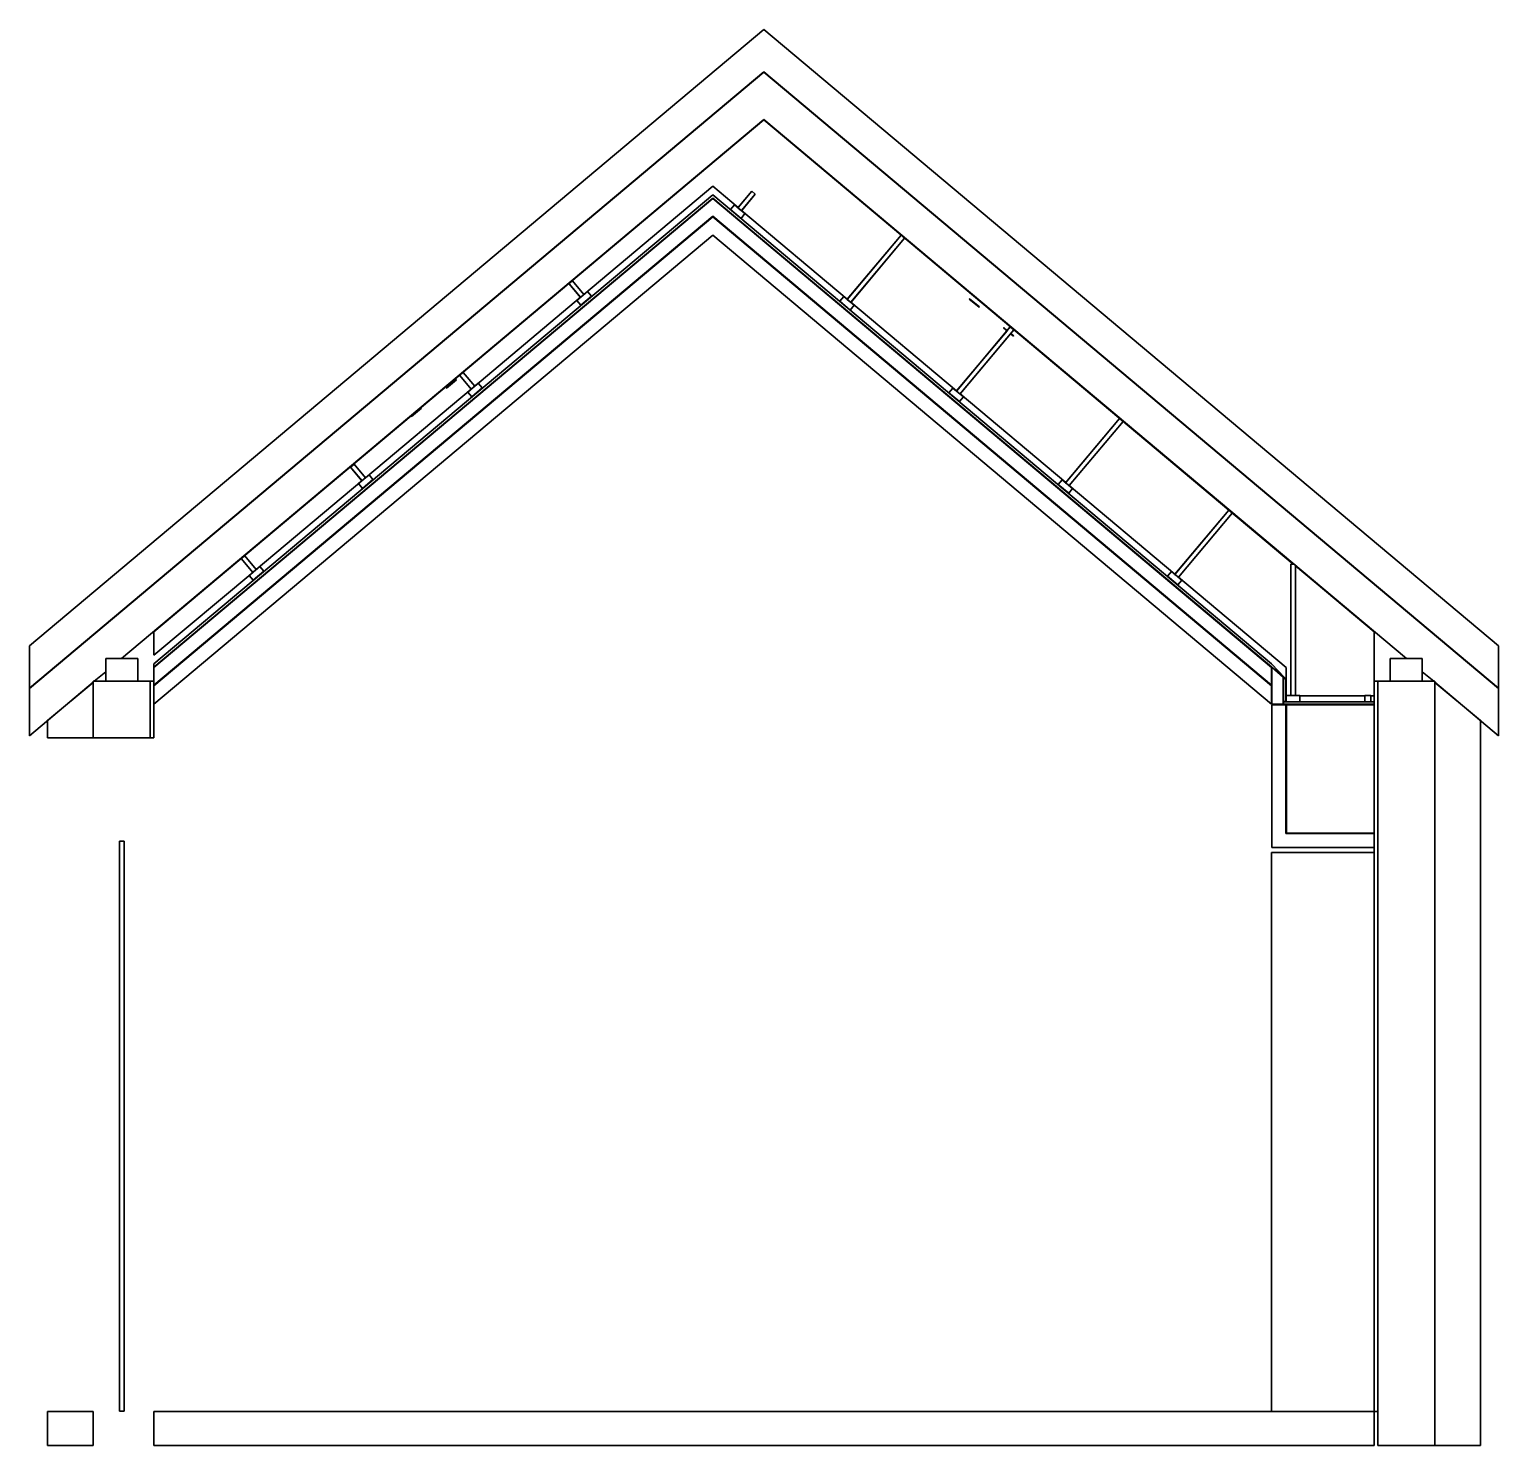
# Model space of a CAD drawing. Header units: millimetres. Extents: x -545 to 5895, y -150 to 6058.
import ezdxf

# ---------------------------------------------------------------- set-up
doc = ezdxf.new("R2010")
doc.units = ezdxf.units.MM
for name, color, linetype, lineweight in [('eps', 3, 'Continuous', 35), ('floor', 2, 'Continuous', 35), ('furniture', 2, 'Continuous', 35), ('glazing', 4, 'Continuous', 35), ('masonry', 1, 'Continuous', 35), ('plaster', 2, 'Continuous', 35), ('plenum_wool', 3, 'Continuous', 35), ('racking_strap', 4, 'Continuous', 35), ('rafters', 2, 'Continuous', 35), ('roofing', 1, 'Continuous', 35), ('slope_cd', 4, 'Continuous', 35), ('slope_gkf', 4, 'Continuous', 35), ('slope_naturheld_140', 5, 'Continuous', 35), ('slope_naturheld_flex_50', 3, 'Continuous', 35), ('slope_nonius', 4, 'Continuous', 35), ('soffit_cd', 4, 'Continuous', 35), ('soffit_gkf', 4, 'Continuous', 35), ('soffit_naturheld_140', 5, 'Continuous', 35), ('soffit_naturheld_flex_50', 3, 'Continuous', 35), ('soffit_nonius', 4, 'Continuous', 35), ('wall_plate', 2, 'Continuous', 35)]:
    doc.layers.add(name, color=color, linetype=linetype, lineweight=lineweight)

msp = doc.modelspace()

# ---------------------------------------------------------------- linework, layer by layer
at = {"layer": 'eps'}
for p, q in [((-266, 3195.3), (-465, 3028.3)), ((-266, 2953), (-266, 3195.3)), ((5815, 3028.3), (5616, 3195.3)), ((5616, 3195.3), (5616, -150)), ((-465, 3028.3), (-465, 2953)), ((5815, -150), (5815, 3028.3)), ((-465, 2953), (-266, 2953)), ((-266, -1), (-465, -1)), ((-465, -1), (-465, -150)), ((-266, -150), (-266, -1)), ((-465, -150), (-266, -150)), ((5616, -150), (5815, -150))]:
    msp.add_line(p, q, dxfattribs=at)
at = {"layer": 'floor'}
for p, q in [((5349, 0), (1, 0)), ((1, 0), (1, -150)), ((5349, -150), (5349, 0)), ((1, -150), (5349, -150))]:
    msp.add_line(p, q, dxfattribs=at)
at = {"layer": 'furniture'}
for p, q in [((5349, 2450), (4900, 2450)), ((4900, 2450), (4900, 0)), ((5349, 0), (5349, 2450)), ((4900, 0), (5349, 0))]:
    msp.add_line(p, q, dxfattribs=at)
at = {"layer": 'glazing'}
for p, q in [((-130, 2500), (-150, 2500)), ((-150, 2500), (-150, 1)), ((-130, 1), (-130, 2500)), ((-150, 1), (-130, 1))]:
    msp.add_line(p, q, dxfattribs=at)
at = {"layer": 'masonry'}
for p, q in [((-16, 3200), (-265, 3200)), ((-265, 3200), (-265, 2953)), ((-16, 2953), (-16, 3200)), ((5615, 3200), (5366, 3200)), ((5366, 3200), (5366, -150)), ((5615, -150), (5615, 3200)), ((-265, 2953), (-16, 2953)), ((5366, -150), (5615, -150))]:
    msp.add_line(p, q, dxfattribs=at)
at = {"layer": 'plaster'}
for p, q in [((0, 3200), (-15, 3200)), ((-15, 3200), (-15, 2953)), ((0, 2953), (0, 3200)), ((5365, 3200), (5350, 3200)), ((5350, 3200), (5350, 0)), ((5365, 0), (5365, 3200)), ((-15, 2953), (0, 2953)), ((5350, 0), (5365, 0))]:
    msp.add_line(p, q, dxfattribs=at)
at = {"layer": 'plenum_wool'}
for p, q in [((2675, 5661.1), (1, 3416.5)), ((4994.3, 3714.2), (2675, 5661.1)), ((1885.6, 4896), (2450, 5369.8)), ((2450, 5369.8), (2561.4, 5276.4)), ((2561.4, 5276.4), (2621.7, 5348.2)), ((2621.7, 5348.2), (2637, 5335.3)), ((2637, 5335.3), (2576.7, 5263.5)), ((2576.7, 5263.5), (3040.2, 4874.6)), ((3040.2, 4874.6), (3275.8, 5155.4)), ((3275.8, 5155.4), (3291.1, 5142.5)), ((3291.1, 5142.5), (3055.5, 4861.8)), ((1820.5, 4942.5), (1835.8, 4955.3)), ((1870.3, 4883.2), (1820.5, 4942.5)), ((1835.8, 4955.3), (1885.6, 4896)), ((1406.9, 4494.2), (1870.3, 4883.2)), ((3055.5, 4861.8), (3519, 4472.9)), ((3574.9, 4875.3), (3576.2, 4876.9)), ((3618.3, 4839.5), (3574.9, 4875.3)), ((3576.2, 4876.9), (3619.5, 4841)), ((3619.5, 4841), (3618.3, 4839.5)), ((3519, 4472.9), (3740.2, 4736.5)), ((3755.6, 4723.8), (3534.3, 4460)), ((3724.7, 4749.3), (3726, 4750.9)), ((3740.2, 4736.5), (3724.7, 4749.3)), ((3726, 4750.9), (3741.5, 4738)), ((3741.5, 4738), (3754.5, 4753.6)), ((3754.5, 4753.6), (3769.9, 4740.8)), ((3768, 4713.5), (3755.6, 4723.8)), ((3769.9, 4740.8), (3756.9, 4725.3)), ((3756.9, 4725.3), (3769.3, 4715)), ((3769.3, 4715), (3768, 4713.5)), ((1282.4, 4487), (1325.7, 4523.4)), ((1327, 4521.8), (1283.7, 4485.5)), ((1325.7, 4523.4), (1327, 4521.8)), ((1341.7, 4540.7), (1357.1, 4553.6)), ((1391.6, 4481.3), (1341.7, 4540.7)), ((1357.1, 4553.6), (1406.9, 4494.2)), ((928.2, 4092.4), (1391.6, 4481.3)), ((1283.7, 4485.5), (1282.4, 4487)), ((3534.3, 4460), (3997.7, 4071.1)), ((1128.8, 4362), (1172.1, 4398.4)), ((1173.4, 4396.8), (1130.1, 4360.5)), ((1172.1, 4398.4), (1173.4, 4396.8)), ((1130.1, 4360.5), (1128.8, 4362)), ((3997.7, 4071.1), (4233.3, 4351.9)), ((4248.6, 4339), (4013.1, 4058.3)), ((4233.3, 4351.9), (4248.6, 4339)), ((863, 4139), (878.3, 4151.8)), ((912.9, 4079.5), (863, 4139)), ((878.3, 4151.8), (928.2, 4092.4)), ((449.5, 3690.5), (912.9, 4079.5)), ((4013.1, 4058.3), (4476.5, 3669.4)), ((4476.5, 3669.4), (4712.1, 3950.1)), ((4727.4, 3937.3), (4491.8, 3656.5)), ((4712.1, 3950.1), (4727.4, 3937.3)), ((384.2, 3737.2), (399.5, 3750.1)), ((434.2, 3677.7), (384.2, 3737.2)), ((399.5, 3750.1), (449.5, 3690.5)), ((1, 3314), (434.2, 3677.7)), ((4984, 3714.2), (4994.3, 3714.2)), ((4984, 3137.8), (4984, 3714.2)), ((5004, 3706.1), (5004, 3137.8)), ((5349, 3416.5), (5004, 3706.1)), ((4491.8, 3656.5), (4964, 3260.3)), ((1, 3416.5), (1, 3314)), ((5349, 3136.8), (5349, 3416.5)), ((4964, 3260.3), (4964, 3137.8)), ((4964, 3137.8), (4984, 3137.8)), ((5004, 3137.8), (5024, 3137.8)), ((5024, 3137.8), (5024, 3136.8)), ((5024, 3136.8), (5308, 3136.8)), ((5308, 3137.8), (5335, 3137.8)), ((5308, 3136.8), (5308, 3137.8)), ((5335, 3137.8), (5335, 3136.8)), ((5335, 3136.8), (5349, 3136.8))]:
    msp.add_line(p, q, dxfattribs=at)
at = {"layer": 'racking_strap'}
for p, q in [((3576.2, 4876.9), (3574.9, 4875.3)), ((3574.9, 4875.3), (3618.3, 4839.5)), ((3619.5, 4841), (3576.2, 4876.9)), ((3618.3, 4839.5), (3619.5, 4841)), ((3726, 4750.9), (3724.7, 4749.3)), ((3724.7, 4749.3), (3740.2, 4736.5)), ((3741.5, 4738), (3726, 4750.9)), ((3740.2, 4736.5), (3741.5, 4738)), ((3756.9, 4725.3), (3755.6, 4723.8)), ((3755.6, 4723.8), (3768, 4713.5)), ((3769.3, 4715), (3756.9, 4725.3)), ((3768, 4713.5), (3769.3, 4715)), ((1325.7, 4523.4), (1282.4, 4487)), ((1283.7, 4485.5), (1327, 4521.8)), ((1327, 4521.8), (1325.7, 4523.4)), ((1282.4, 4487), (1283.7, 4485.5)), ((1172.1, 4398.4), (1128.8, 4362)), ((1130.1, 4360.5), (1173.4, 4396.8)), ((1173.4, 4396.8), (1172.1, 4398.4)), ((1128.8, 4362), (1130.1, 4360.5))]:
    msp.add_line(p, q, dxfattribs=at)
at = {"layer": 'rafters'}
for p, q in [((2675, 5869.9), (-545, 3168)), ((5895, 3168), (2675, 5869.9)), ((-141.2, 3300), (2675, 5663.1)), ((2675, 5663.1), (5491.2, 3300)), ((-210, 3300), (-141.2, 3300)), ((-210, 3242.3), (-210, 3300)), ((5491.2, 3300), (5560, 3300)), ((5560, 3300), (5560, 3242.3)), ((-260.4, 3200), (-210, 3242.3)), ((5560, 3242.3), (5610.4, 3200)), ((-545, 2961.2), (-265, 3196.1)), ((-545, 3168), (-545, 2961.2)), ((-265, 3200), (-260.4, 3200)), ((-265, 3196.1), (-265, 3200)), ((5610.4, 3200), (5615, 3200)), ((5615, 3200), (5615, 3196.1)), ((5615, 3196.1), (5895, 2961.2)), ((5895, 2961.2), (5895, 3168))]:
    msp.add_line(p, q, dxfattribs=at)
at = {"layer": 'roofing'}
for p, q in [((2675, 6057.6), (-545, 3355.7)), ((5895, 3355.7), (2675, 6057.6)), ((-545, 3170), (2675, 5871.9)), ((2675, 5871.9), (5895, 3170)), ((-545, 3355.7), (-545, 3170)), ((5895, 3170), (5895, 3355.7))]:
    msp.add_line(p, q, dxfattribs=at)
at = {"layer": 'slope_cd'}
for p, q in [((2545.6, 5288.6), (2528.2, 5267.9)), ((2591.6, 5250.1), (2545.6, 5288.6)), ((2528.2, 5267.9), (2574.2, 5229.4)), ((2574.2, 5229.4), (2591.6, 5250.1)), ((1901.3, 4908.4), (1855.3, 4869.8)), ((1918.7, 4887.7), (1901.3, 4908.4)), ((1855.3, 4869.8), (1872.7, 4849.2)), ((1872.7, 4849.2), (1918.7, 4887.7)), ((3024.4, 4886.9), (3007, 4866.2)), ((3007, 4866.2), (3053, 4827.6)), ((3070.3, 4848.3), (3024.4, 4886.9)), ((3053, 4827.6), (3070.3, 4848.3)), ((1422.5, 4506.7), (1376.6, 4468.1)), ((1376.6, 4468.1), (1393.9, 4447.4)), ((1393.9, 4447.4), (1439.9, 4486)), ((1439.9, 4486), (1422.5, 4506.7)), ((3503.1, 4485.1), (3485.8, 4464.5)), ((3485.8, 4464.5), (3531.8, 4425.9)), ((3549.1, 4446.6), (3503.1, 4485.1)), ((3531.8, 4425.9), (3549.1, 4446.6)), ((943.7, 4104.9), (897.8, 4066.4)), ((897.8, 4066.4), (915.1, 4045.7)), ((915.1, 4045.7), (961.1, 4084.2)), ((961.1, 4084.2), (943.7, 4104.9)), ((3981.9, 4083.4), (3964.6, 4062.7)), ((3964.6, 4062.7), (4010.5, 4024.1)), ((4027.9, 4044.8), (3981.9, 4083.4)), ((4010.5, 4024.1), (4027.9, 4044.8)), ((465, 3703.2), (419, 3664.6)), ((436.4, 3643.9), (482.3, 3682.5)), ((482.3, 3682.5), (465, 3703.2)), ((4460.7, 3681.7), (4443.3, 3661)), ((4506.7, 3643.1), (4460.7, 3681.7)), ((419, 3664.6), (436.4, 3643.9)), ((4443.3, 3661), (4489.3, 3622.4)), ((4489.3, 3622.4), (4506.7, 3643.1))]:
    msp.add_line(p, q, dxfattribs=at)
at = {"layer": 'slope_gkf'}
for p, q in [((2450, 5332.6), (0, 3276.8)), ((0, 3262.5), (2450, 5318.3)), ((4900, 3276.8), (2450, 5332.6)), ((2450, 5318.3), (4964, 3208.8)), ((0, 3276.8), (0, 3262.5)), ((4956, 3216.3), (4900, 3276.8)), ((4964, 3208.8), (4956, 3216.3))]:
    msp.add_line(p, q, dxfattribs=at)
at = {"layer": 'slope_naturheld_140'}
for p, q in [((2450, 5236.6), (0, 3180.8)), ((4900, 3180.8), (2450, 5236.6)), ((0, 3099.3), (2450, 5155.1)), ((2450, 5155.1), (4900, 3099.3)), ((0, 3180.8), (0, 3099.3)), ((4900, 3099.3), (4900, 3180.8))]:
    msp.add_line(p, q, dxfattribs=at)
at = {"layer": 'slope_naturheld_flex_50'}
for p, q in [((2450, 5316.3), (0, 3260.5)), ((4900, 3260.5), (2450, 5316.3)), ((0, 3182.8), (2450, 5238.6)), ((2450, 5238.6), (4900, 3182.8)), ((0, 3260.5), (0, 3182.8)), ((4900, 3182.8), (4900, 3260.5))]:
    msp.add_line(p, q, dxfattribs=at)
at = {"layer": 'slope_nonius'}
for p, q in [((2621.7, 5348.2), (2560.9, 5275.8)), ((2637, 5335.3), (2621.7, 5348.2)), ((2576.2, 5262.9), (2637, 5335.3)), ((2560.9, 5275.8), (2576.2, 5262.9)), ((3275.8, 5155.4), (3039.7, 4874)), ((3291.1, 5142.5), (3275.8, 5155.4)), ((3055, 4861.2), (3291.1, 5142.5)), ((1835.8, 4955.3), (1820.5, 4942.5)), ((1820.5, 4942.5), (1870.7, 4882.7)), ((1886, 4895.6), (1835.8, 4955.3)), ((1870.7, 4882.7), (1886, 4895.6)), ((3039.7, 4874), (3055, 4861.2)), ((3754.5, 4753.6), (3518.5, 4472.3)), ((3533.8, 4459.4), (3769.9, 4740.8)), ((3769.9, 4740.8), (3754.5, 4753.6)), ((1357.1, 4553.6), (1341.7, 4540.7)), ((1341.7, 4540.7), (1391.9, 4481)), ((1407.2, 4493.8), (1357.1, 4553.6)), ((1391.9, 4481), (1407.2, 4493.8)), ((3518.5, 4472.3), (3533.8, 4459.4)), ((4233.3, 4351.9), (3997.2, 4070.5)), ((4012.6, 4057.7), (4248.6, 4339)), ((4248.6, 4339), (4233.3, 4351.9)), ((878.3, 4151.8), (863, 4139)), ((863, 4139), (913.1, 4079.2)), ((928.4, 4092.1), (878.3, 4151.8)), ((913.1, 4079.2), (928.4, 4092.1)), ((3997.2, 4070.5), (4012.6, 4057.7)), ((4712.1, 3950.1), (4476, 3668.8)), ((4491.3, 3655.9), (4727.4, 3937.3)), ((4727.4, 3937.3), (4712.1, 3950.1)), ((399.5, 3750.1), (384.2, 3737.2)), ((384.2, 3737.2), (434.3, 3677.5)), ((449.6, 3690.3), (399.5, 3750.1)), ((434.3, 3677.5), (449.6, 3690.3)), ((4476, 3668.8), (4491.3, 3655.9))]:
    msp.add_line(p, q, dxfattribs=at)
at = {"layer": 'soffit_cd'}
for p, q in [((4964, 3137.8), (4964, 3110.8)), ((5024, 3137.8), (4964, 3137.8)), ((4964, 3110.8), (5024, 3110.8)), ((5024, 3110.8), (5024, 3137.8)), ((5308, 3137.8), (5308, 3110.8)), ((5335, 3137.8), (5308, 3137.8)), ((5308, 3110.8), (5335, 3110.8)), ((5335, 3110.8), (5335, 3137.8))]:
    msp.add_line(p, q, dxfattribs=at)
at = {"layer": 'soffit_gkf'}
for p, q in [((4952.5, 3217.3), (4952.5, 3111.8)), ((4963, 3206.8), (4952.5, 3217.3)), ((4963, 3111.8), (4963, 3206.8)), ((4952.5, 3111.8), (4963, 3111.8)), ((4952.5, 3109.8), (4952.5, 3099.3)), ((5349, 3109.8), (4952.5, 3109.8)), ((4952.5, 3099.3), (5349, 3099.3)), ((5349, 3099.3), (5349, 3109.8))]:
    msp.add_line(p, q, dxfattribs=at)
at = {"layer": 'soffit_naturheld_140'}
for p, q in [((4901, 3097.3), (4901, 2471)), ((4963, 3097.3), (4901, 3097.3)), ((4963, 2533), (4963, 3097.3)), ((5349, 2533), (4963, 2533)), ((5349, 2471), (5349, 2533)), ((4901, 2471), (5349, 2471))]:
    msp.add_line(p, q, dxfattribs=at)
at = {"layer": 'soffit_naturheld_flex_50'}
for p, q in [((4901, 3260.5), (4901, 3099.3)), ((4950.5, 3217.3), (4901, 3260.5)), ((4950.5, 3099.3), (4950.5, 3217.3)), ((4901, 3099.3), (4950.5, 3099.3)), ((4965, 3097.3), (4965, 2535)), ((5349, 3097.3), (4965, 3097.3)), ((5349, 2535), (5349, 3097.3)), ((4965, 2535), (5349, 2535))]:
    msp.add_line(p, q, dxfattribs=at)
at = {"layer": 'soffit_nonius'}
for p, q in [((4997.6, 3714.2), (4984, 3714.2)), ((4984, 3714.2), (4984, 3137.8)), ((5004, 3708.8), (4997.6, 3714.2)), ((5004, 3137.8), (5004, 3708.8)), ((4984, 3137.8), (5004, 3137.8))]:
    msp.add_line(p, q, dxfattribs=at)
at = {"layer": 'wall_plate'}
for p, q in [((-70, 3300), (-210, 3300)), ((-210, 3300), (-210, 3201)), ((-70, 3201), (-70, 3300)), ((5560, 3300), (5420, 3300)), ((5420, 3300), (5420, 3201)), ((5560, 3201), (5560, 3300)), ((-210, 3201), (-70, 3201)), ((5420, 3201), (5560, 3201))]:
    msp.add_line(p, q, dxfattribs=at)

doc.saveas('drawing.dxf')
